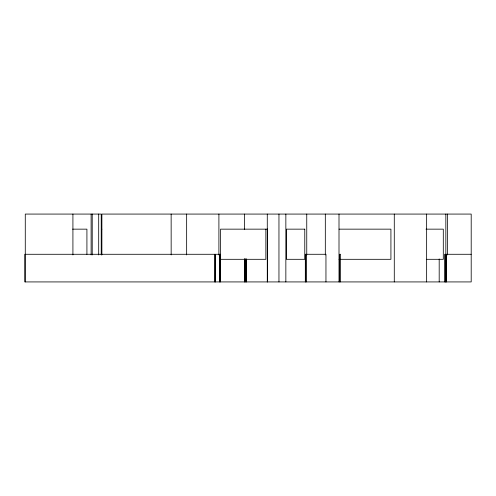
<?xml version="1.0" encoding="UTF-8"?>
<svg xmlns="http://www.w3.org/2000/svg" width="496" height="496" viewBox="0 0 496 496"><rect width="100%" height="100%" fill="white"/><g stroke="black" fill="none" stroke-linecap="round" stroke-linejoin="round"><path stroke-width="0.74" d="M92.225 254.938L92.225 214.074M72.596 229.152L86.918 229.152L86.918 254.392M101.885 229.152L101.382 229.152L101.382 254.392M267.666 229.152L220.584 229.152L220.584 259.309L265.862 259.309L265.862 229.152M339.041 229.152L390.922 229.152L390.922 259.309L339.041 259.309M426.002 229.152L443.3 229.152L443.3 259.309L426.473 259.309M471.2 254.281L446.003 254.281L446.003 281.926M447.541 214.074L447.541 254.938M446.481 254.281L446.481 281.926M445.842 214.074L445.842 281.926M445.582 281.926L445.582 254.281L444.621 254.281L444.621 281.926M439.189 258.98L439.189 281.926M426.641 214.074L426.641 281.926M394.283 214.074L394.283 281.926M340.547 281.926L340.547 254.281L339.586 254.281L339.586 281.926M339.004 214.074L339.004 281.926M325.953 281.926L325.953 254.281L305.319 254.281L305.319 281.926M325.32 214.074L325.32 254.938M306.751 214.074L306.751 254.938M306.274 254.281L306.274 281.926M305.796 254.281L305.796 281.926M285.851 214.074L285.851 281.926M278.957 214.074L278.957 281.926M267.511 229.152L267.511 281.926M267.282 214.074L267.282 281.926M246.524 258.98L246.524 281.926M246.022 258.98L246.022 281.926M245.799 258.887L245.799 281.926M244.844 258.887L244.844 281.926M244.578 214.074L244.578 229.493M244.578 258.794L244.578 281.926M220.441 281.926L220.441 254.281L24.8 254.281L24.8 281.926L471.2 281.926L471.2 214.074L101.885 214.074L101.885 254.938M219.964 254.281L219.964 281.926M219.486 254.281L219.486 281.926M218.903 214.074L218.903 254.938M214.768 254.281L214.768 281.926M186.651 214.074L186.651 254.938M171.145 214.074L171.163 254.938M101.221 254.938L101.221 214.074L25.277 214.074L25.277 281.926M98.698 214.074L98.698 254.938M91.115 214.074L91.115 254.938M72.918 214.074L72.918 254.938M304.773 229.152L286.421 229.152L286.421 259.309L304.773 259.309L304.773 229.152M215.245 281.926L215.245 254.281L215.196 281.926"/></g></svg>
